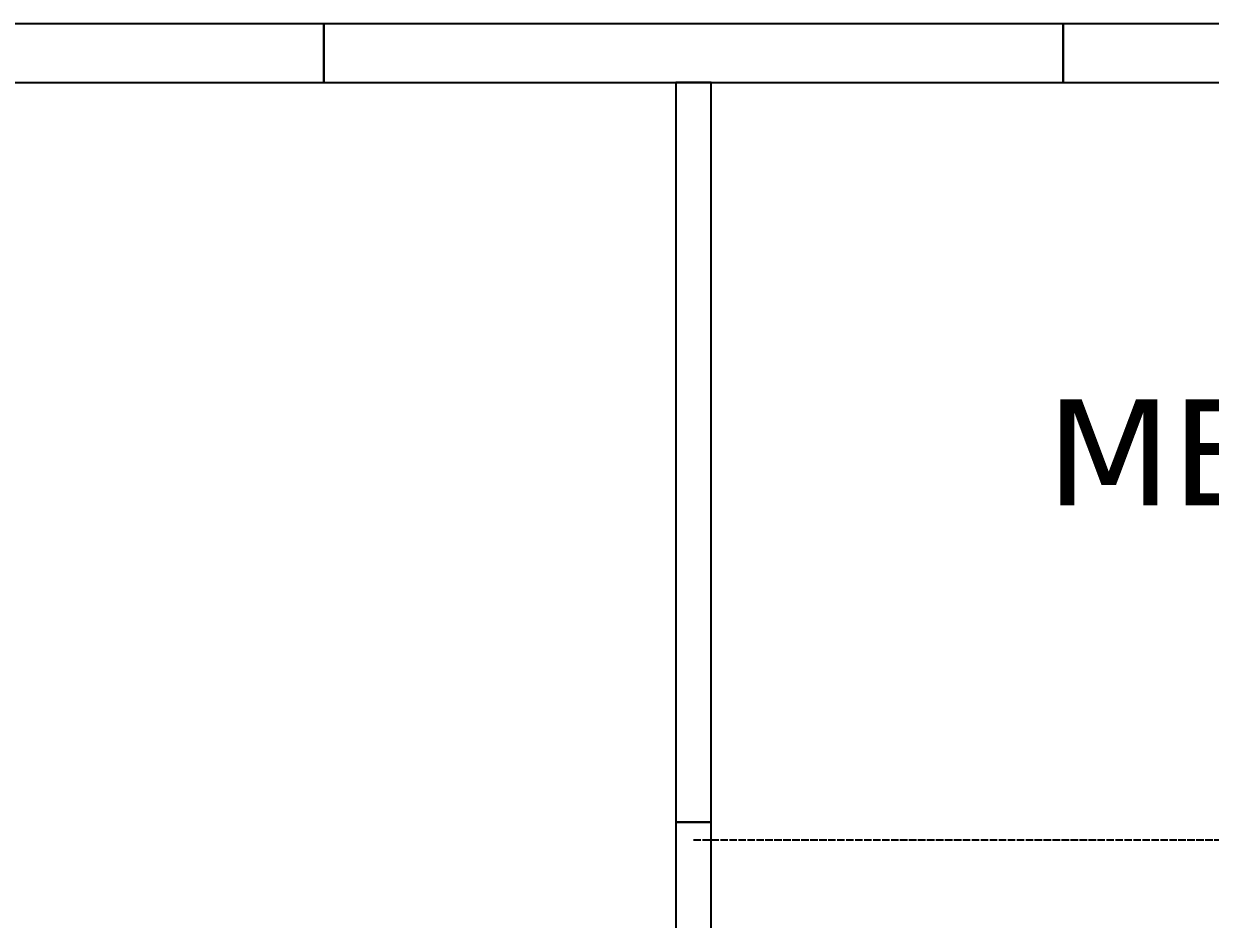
# Model space of a CAD drawing. Header units: centimetres. Extents: x -135 to 4129, y -1176 to 1044.
# Drawn here: x 2331.1 to 2532.5, y 554 to 706 of the extents above; entities that cross this region are included whole.
import ezdxf
from ezdxf.enums import TextEntityAlignment as Align

# ---------------------------------------------------------------- set-up
doc = ezdxf.new("R2010")
doc.units = ezdxf.units.CM
doc.linetypes.add('DASHED', pattern=[1.524, 1.27, -0.254])
for name, color, linetype in [('ACIK_SINIR', 8, 'DASHED'), ('MONTAJ_STANDART', 7, 'Continuous'), ('MONTAJ_YAZI', 4, 'Continuous')]:
    doc.layers.add(name, color=color, linetype=linetype)
doc.styles.add('PORTMAN', font='DejaVuSans.ttf')

# ---------------------------------------------------------------- blocks, each defined once
blk = doc.blocks.new('BOM_D01_1255p0_DIS_DOLU')
blk.add_lwpolyline([(0, 0), (10, 0), (10, 125.5), (0, 125.5)], close=True)
blk = doc.blocks.new('MNT_BOM_D01_1255p0_DIS_DOLU')
blk.add_blockref('BOM_D01_1255p0_DIS_DOLU', (0, 0))
blk = doc.blocks.new('BOM_I11_1255p0_IC_K01_SOL_UST')
blk.add_lwpolyline([(0, 103.75), (6, 103.75), (6, 125.5), (0, 125.5)], close=True)
blk = doc.blocks.new('MNT_BOM_I11_1255p0_IC_K01_SOL_UST')
blk.add_blockref('BOM_I11_1255p0_IC_K01_SOL_UST', (0, 0))
blk = doc.blocks.new('BOM_I01_1255p0_IC_DOLU')
blk.add_lwpolyline([(0, 0), (6, 0), (6, 125.5), (0, 125.5)], close=True)
blk = doc.blocks.new('MNT_BOM_I01_1255p0_IC_DOLU')
blk.add_blockref('BOM_I01_1255p0_IC_DOLU', (0, 0))

msp = doc.modelspace()

# ---------------------------------------------------------------- linework, layer by layer
at = {"layer": 'ACIK_SINIR'}
msp.add_line((2444.75, 567.5), (2695.75, 567.5), dxfattribs=at)

# ---------------------------------------------------------------- block references
at = {"layer": 'MONTAJ_STANDART', "rotation": 270}
for p in [(2256.5, 706), (2382, 706), (2507.5, 706)]:
    msp.add_blockref('MNT_BOM_D01_1255p0_DIS_DOLU', p, dxfattribs=at)
at = {"layer": 'MONTAJ_STANDART'}
for name, p in [('MNT_BOM_I01_1255p0_IC_DOLU', (2441.75, 570.5)), ('MNT_BOM_I11_1255p0_IC_K01_SOL_UST', (2441.75, 445))]:
    msp.add_blockref(name, p, dxfattribs=at)

# ---------------------------------------------------------------- texts
at = {"layer": 'MONTAJ_YAZI', "style": 'PORTMAN'}
msp.add_text('MERDİVEN', height=18, dxfattribs=at).set_placement((2570.25, 633.25), align=Align.MIDDLE_CENTER)

doc.saveas('drawing.dxf')
